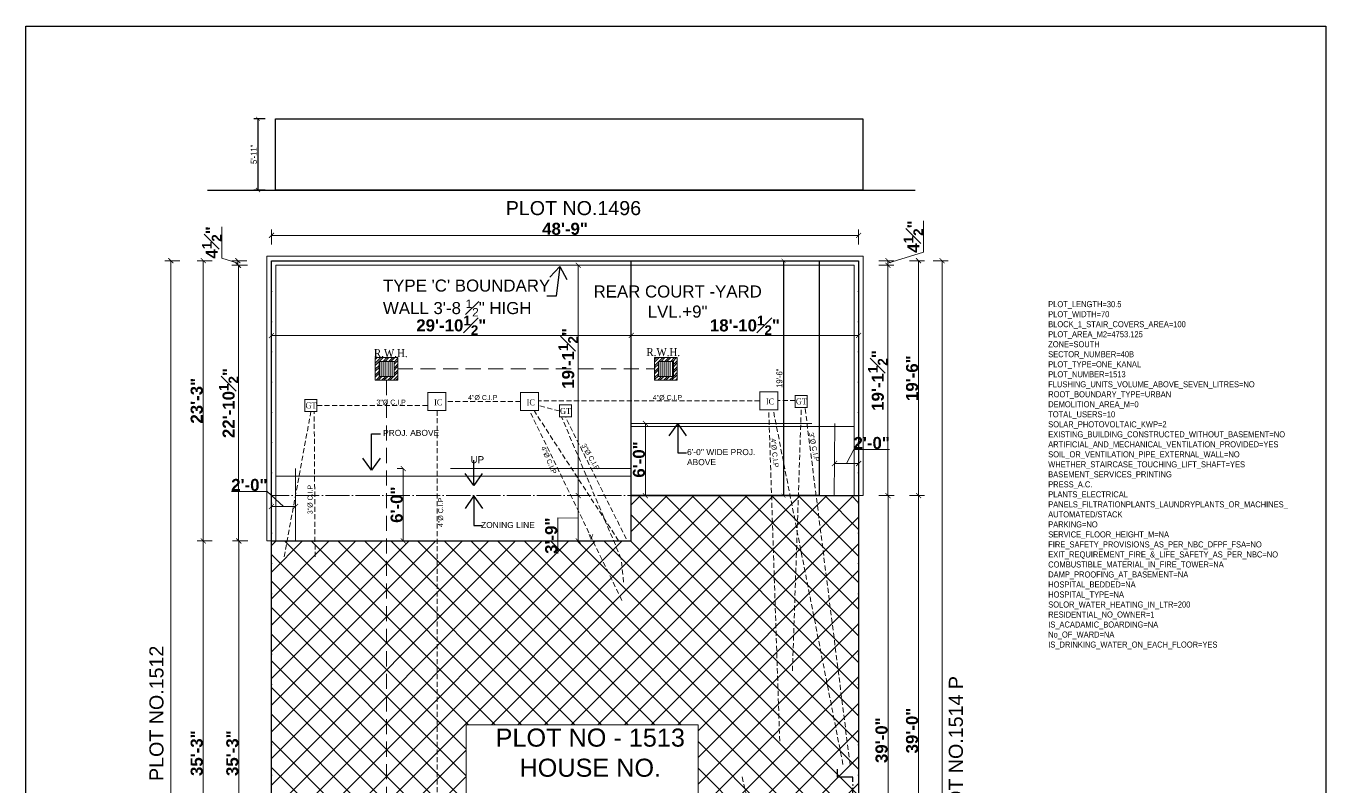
# Model space of a CAD drawing. Header units: feet. Extents: x 18471 to 30550, y -13540 to -11719.
# Drawn here: x 22533 to 23828, y -12476 to -11719 of the extents above; entities that cross this region are included whole.
import ezdxf

# ---------------------------------------------------------------- set-up
doc = ezdxf.new("R2010")
doc.units = ezdxf.units.FT
doc.header["$MEASUREMENT"] = 0
doc.header["$PDMODE"] = 2
for name, pattern in [('ACAD_ISO03W100', [30, 12, -18]), ('ACAD_ISO04W100', [30, 24, -3, 0, -3]), ('DASHED', [0.75, 0.5, -0.25]), ('HIDDEN', [0.375, 0.25, -0.125])]:
    doc.linetypes.add(name, pattern=pattern)
doc.layers.get('0').update_dxf_attribs({"lineweight": 30})
for name, color, linetype, plot in [('BLK_1_COVERED_AREA', 140, 'Continuous', False), ('BLK_1_LVL_0_BLDG_FOOT_PRINT', 1, 'Continuous', False), ('BLK_1_LVL_0_REAR_SETBACK', 11, 'Continuous', False), ('COMPOUNDWALL', 4, 'Continuous', False), ('PLAN_INFO', 1, 'Continuous', False), ('PLOT_BOUNDARY', 70, 'Continuous', False)]:
    doc.layers.add(name, color=color, linetype=linetype, plot=plot)
for name, color, linetype, lineweight in [('center line', 253, 'ACAD_ISO04W100', 5), ('DIM', 7, 'Continuous', 18), ('HATCH', 9, 'Continuous', 20), ('JOINERY TEXT', 193, 'Continuous', 0), ('P & B WALL', 7, 'Continuous', 30), ('P-SOIL', 6, 'Continuous', 18), ('P-STORM', 60, 'Continuous', 13), ('P-TEXT', 7, 'Continuous', 13), ('P-WASTE', 130, 'Continuous', 18), ('PL-C.W.S', 90, 'ACAD_ISO04W100', 25), ('PROJ', 30, 'ACAD_ISO03W100', 13), ('pub health ser', 22, 'Continuous', 30), ('SANTRY TEXT', 174, 'Continuous', 9), ('TEXT', 7, 'Continuous', 30), ('WALL', 10, 'Continuous', 30)]:
    doc.layers.add(name, color=color, linetype=linetype, lineweight=lineweight)
doc.styles.add('AR. TEXT 01', font='arialbd.ttf')
doc.styles.add('DIM TEXT', font='GOTHIC.TTF', dxfattribs={"height": 5})
doc.styles.add('PLU', font='times.ttf', dxfattribs={"width": 0.9})
doc.styles.get("Standard").update_dxf_attribs({"font": 'ARIALN.TTF'})
doc.styles.add('TEX02', font='GARA.TTF')
doc.dimstyles.new('DIM 50', dxfattribs={"dimtxt": 6, "dimasz": 3, "dimexe": 6, "dimexo": 4, "dimgap": 0.3125, "dimtad": 1, "dimzin": 3, "dimdsep": 46, "dimlunit": 4, "dimtxsty": 'AR. TEXT 01', "dimblk": 'DOT', "dimcen": 0.09, "dimclrd": 5, "dimclre": 5, "dimclrt": 5, "dimazin": 0, "dimtfac": 0.8, "dimtofl": 0, "dimtmove": 1, "dimatfit": 3, "dimfxl": 6, "dimfxlon": 1, "dimfrac": 1, "dimtolj": 1, "dimtzin": 0, "dimlwd": -1, "dimlwe": -1, "dimarcsym": 1})
doc.dimstyles.get("Standard").update_dxf_attribs({"dimtxt": 6, "dimasz": 4, "dimexe": 4, "dimexo": 4, "dimgap": 1, "dimtad": 1, "dimdec": 1, "dimzin": 3, "dimdsep": 46, "dimlunit": 4, "dimtxsty": 'Standard', "dimblk": 'ARCHTICK', "dimcen": 0.09, "dimadec": 0, "dimazin": 0, "dimtfac": 1.005, "dimtdec": 1, "dimtofl": 0, "dimtmove": 2, "dimatfit": 3, "dimfxl": 4, "dimfxlon": 1, "dimtolj": 1, "dimtzin": 0, "dimarcsym": 0})

# ---------------------------------------------------------------- blocks, each defined once
blk = doc.blocks.new('_Dot')
at = {"color": 0, "linetype": 'ByBlock', "lineweight": -2}
blk.add_line((-0.5, 0), (-1, 0), dxfattribs=at)
at = {"color": 0, "linetype": 'ByBlock', "const_width": 0.5}
blk.add_lwpolyline([(-0.25, 0, 1), (0.25, 0, 1)], format="xyb", close=True, dxfattribs=at)
blk = doc.blocks.new('_ArchTick')
at = {"color": 0, "linetype": 'ByBlock', "const_width": 0.15}
blk.add_lwpolyline([(-0.5, -0.5), (0.5, 0.5)], dxfattribs=at)
blk = doc.blocks.new('*D4')
at = {"layer": 'Defpoints', "color": 0, "ltscale": 5, "transparency": 16777216}
for p in [(22677, -11952.5), (22706.1, -11952.5), (22706.1, -13122.5)]:
    blk.add_point(p, dxfattribs=at)
at = {"layer": 'DIM', "ltscale": 5, "transparency": 16777216}
for p, q in [((22686, -11952.5), (22671, -11952.5)), ((22677, -13122.5), (22677, -11952.5)), ((22686, -13122.5), (22671, -13122.5))]:
    blk.add_line(p, q, dxfattribs=at)
at = {"layer": 'DIM', "ltscale": 5, "transparency": 16777216, "xscale": 5, "yscale": 5, "zscale": 5}
for p, rotation in [((22677, -11952.5), 90), ((22677, -13122.5), 270)]:
    blk.add_blockref('_ArchTick', p, dxfattribs=dict(at, rotation=rotation))
at = {"layer": 'DIM', "ltscale": 5, "transparency": 16777216, "insert": (22667.7, -12513.5), "char_height": 12, "attachment_point": 5, "rotation": 90, "style": 'AR. TEXT 01'}
blk.add_mtext('\\A1;97\'-6"', dxfattribs=at)
blk = doc.blocks.new('*D5')
at = {"layer": 'Defpoints', "color": 0, "ltscale": 5, "transparency": 16777216}
for p in [(23357.7, -11957), (23391.4, -11957), (23383.8, -12186.5)]:
    blk.add_point(p, dxfattribs=at)
at = {"layer": 'DIM', "ltscale": 5, "transparency": 16777216}
for p, q in [((23382.4, -11957), (23397.4, -11957)), ((23391.4, -12186.5), (23391.4, -11957)), ((23387.8, -12186.5), (23397.4, -12186.5))]:
    blk.add_line(p, q, dxfattribs=at)
at = {"layer": 'DIM', "ltscale": 5, "transparency": 16777216, "xscale": 5, "yscale": 5, "zscale": 5}
for p, rotation in [((23391.4, -11957), 90), ((23391.4, -12186.5), 270)]:
    blk.add_blockref('_ArchTick', p, dxfattribs=dict(at, rotation=rotation))
at = {"layer": 'DIM', "ltscale": 5, "transparency": 16777216, "insert": (23381.3, -12071.8), "char_height": 12, "attachment_point": 5, "rotation": 90, "style": 'AR. TEXT 01'}
blk.add_mtext('\\A1;19\'-1{\\H0.8x;\\S1#2;}"', dxfattribs=at)
blk = doc.blocks.new('*D10')
at = {"layer": 'Defpoints', "color": 0, "ltscale": 5, "transparency": 16777216}
for p in [(22744.5, -11957), (22787.2, -11957), (22781.7, -12231.5)]:
    blk.add_point(p, dxfattribs=at)
at = {"layer": 'DIM', "ltscale": 5, "transparency": 16777216}
for p, q in [((22753.5, -11957), (22738.5, -11957)), ((22744.5, -12231.5), (22744.5, -11957)), ((22753.5, -12231.5), (22738.5, -12231.5))]:
    blk.add_line(p, q, dxfattribs=at)
at = {"layer": 'DIM', "ltscale": 5, "transparency": 16777216, "xscale": 5, "yscale": 5, "zscale": 5}
for p, rotation in [((22744.5, -11957), 90), ((22744.5, -12231.5), 270)]:
    blk.add_blockref('_ArchTick', p, dxfattribs=dict(at, rotation=rotation))
at = {"layer": 'DIM', "ltscale": 5, "transparency": 16777216, "insert": (22734.5, -12094.3), "char_height": 12, "attachment_point": 5, "rotation": 90, "style": 'AR. TEXT 01'}
blk.add_mtext('\\A1;22\'-10{\\H0.8x;\\S1#2;}"', dxfattribs=at)
blk = doc.blocks.new('*D11')
at = {"layer": 'Defpoints', "color": 0, "ltscale": 5, "transparency": 16777216}
for p in [(22789.2, -12231.5), (22744.8, -12654.5), (22777.2, -12654.5)]:
    blk.add_point(p, dxfattribs=at)
at = {"layer": 'DIM', "ltscale": 5, "transparency": 16777216}
for p, q in [((22753.8, -12231.5), (22738.8, -12231.5)), ((22744.8, -12231.5), (22744.8, -12654.5)), ((22753.8, -12654.5), (22738.8, -12654.5))]:
    blk.add_line(p, q, dxfattribs=at)
at = {"layer": 'DIM', "ltscale": 5, "transparency": 16777216, "xscale": 5, "yscale": 5, "zscale": 5}
for p, rotation in [((22744.8, -12231.5), 90), ((22744.8, -12654.5), 270)]:
    blk.add_blockref('_ArchTick', p, dxfattribs=dict(at, rotation=rotation))
at = {"layer": 'DIM', "ltscale": 5, "transparency": 16777216, "insert": (22738.3, -12443), "char_height": 12, "attachment_point": 5, "rotation": 90, "style": 'AR. TEXT 01'}
blk.add_mtext('\\A1;35\'-3"', dxfattribs=at)
blk = doc.blocks.new('*D13')
at = {"layer": 'Defpoints', "color": 0, "ltscale": 5, "transparency": 16777216}
for p in [(23357.7, -12186.5), (23362.2, -12654.5), (23391.5, -12654.5)]:
    blk.add_point(p, dxfattribs=at)
at = {"layer": 'DIM', "ltscale": 5, "transparency": 16777216}
for p, q in [((23382.5, -12186.5), (23397.5, -12186.5)), ((23391.5, -12186.5), (23391.5, -12654.5)), ((23382.5, -12654.5), (23397.5, -12654.5))]:
    blk.add_line(p, q, dxfattribs=at)
at = {"layer": 'DIM', "ltscale": 5, "transparency": 16777216, "xscale": 5, "yscale": 5, "zscale": 5}
for p, rotation in [((23391.5, -12186.5), 90), ((23391.5, -12654.5), 270)]:
    blk.add_blockref('_ArchTick', p, dxfattribs=dict(at, rotation=rotation))
at = {"layer": 'DIM', "ltscale": 5, "transparency": 16777216, "insert": (23385.1, -12430.1), "char_height": 12, "attachment_point": 5, "rotation": 90, "style": 'AR. TEXT 01'}
blk.add_mtext('\\A1;39\'-0"', dxfattribs=at)
blk = doc.blocks.new('*D14')
at = {"layer": 'Defpoints', "color": 0, "ltscale": 5, "transparency": 16777216}
for p in [(22743.8, -11952.5), (22790.3, -11952.5), (22790.3, -11957)]:
    blk.add_point(p, dxfattribs=at)
at = {"layer": 'DIM', "ltscale": 5, "transparency": 16777216}
for p, q in [((22727.7, -11949.9), (22727.7, -11918.7)), ((22743.8, -11954.8), (22727.7, -11949.9)), ((22752.8, -11952.5), (22737.8, -11952.5)), ((22743.8, -11957), (22743.8, -11952.5)), ((22752.8, -11957), (22737.8, -11957))]:
    blk.add_line(p, q, dxfattribs=at)
at = {"layer": 'DIM', "ltscale": 5, "transparency": 16777216, "xscale": 5, "yscale": 5, "zscale": 5}
for p, rotation in [((22743.8, -11952.5), 90), ((22743.8, -11957), 270)]:
    blk.add_blockref('_ArchTick', p, dxfattribs=dict(at, rotation=rotation))
at = {"layer": 'DIM', "ltscale": 5, "transparency": 16777216, "insert": (22717.8, -11934.3), "char_height": 12, "attachment_point": 5, "rotation": 90, "style": 'AR. TEXT 01'}
blk.add_mtext('\\A1;4{\\H0.8x;\\S1#2;}"', dxfattribs=at)
blk = doc.blocks.new('*D15')
at = {"layer": 'Defpoints', "color": 0, "ltscale": 5, "transparency": 16777216}
for p in [(22790.3, -11952.5), (22709.3, -12231.5), (22790.3, -12231.5)]:
    blk.add_point(p, dxfattribs=at)
at = {"layer": 'DIM', "ltscale": 5, "transparency": 16777216}
for p, q in [((22718.3, -11952.5), (22703.3, -11952.5)), ((22709.3, -11952.5), (22709.3, -12231.5)), ((22718.3, -12231.5), (22703.3, -12231.5))]:
    blk.add_line(p, q, dxfattribs=at)
at = {"layer": 'DIM', "ltscale": 5, "transparency": 16777216, "xscale": 5, "yscale": 5, "zscale": 5}
for p, rotation in [((22709.3, -11952.5), 90), ((22709.3, -12231.5), 270)]:
    blk.add_blockref('_ArchTick', p, dxfattribs=dict(at, rotation=rotation))
at = {"layer": 'DIM', "ltscale": 5, "transparency": 16777216, "insert": (22702.8, -12092), "char_height": 12, "attachment_point": 5, "rotation": 90, "style": 'AR. TEXT 01'}
blk.add_mtext('\\A1;23\'-3"', dxfattribs=at)
blk = doc.blocks.new('*D16')
at = {"layer": 'Defpoints', "color": 0, "ltscale": 5, "transparency": 16777216}
for p in [(22790.3, -12231.5), (22709.3, -12654.5), (22788.4, -12654.5)]:
    blk.add_point(p, dxfattribs=at)
at = {"layer": 'DIM', "ltscale": 5, "transparency": 16777216}
for p, q in [((22718.3, -12231.5), (22703.3, -12231.5)), ((22709.3, -12231.5), (22709.3, -12654.5)), ((22718.3, -12654.5), (22703.3, -12654.5))]:
    blk.add_line(p, q, dxfattribs=at)
at = {"layer": 'DIM', "ltscale": 5, "transparency": 16777216, "xscale": 5, "yscale": 5, "zscale": 5}
for p, rotation in [((22709.3, -12231.5), 90), ((22709.3, -12654.5), 270)]:
    blk.add_blockref('_ArchTick', p, dxfattribs=dict(at, rotation=rotation))
at = {"layer": 'DIM', "ltscale": 5, "transparency": 16777216, "insert": (22702.8, -12443), "char_height": 12, "attachment_point": 5, "rotation": 90, "style": 'AR. TEXT 01'}
blk.add_mtext('\\A1;35\'-3"', dxfattribs=at)
blk = doc.blocks.new('*D19')
at = {"layer": 'Defpoints', "color": 0, "ltscale": 5, "transparency": 16777216}
for p in [(23357.7, -11952.5), (23391.4, -11952.5), (23357.7, -11957)]:
    blk.add_point(p, dxfattribs=at)
at = {"layer": 'DIM', "ltscale": 5, "transparency": 16777216}
for p, q in [((23426.8, -11944.1), (23426.8, -11912.9)), ((23382.4, -11952.5), (23397.4, -11952.5)), ((23391.4, -11954.8), (23426.8, -11944.1)), ((23391.4, -11957), (23391.4, -11952.5)), ((23382.4, -11957), (23397.4, -11957))]:
    blk.add_line(p, q, dxfattribs=at)
at = {"layer": 'DIM', "ltscale": 5, "transparency": 16777216, "xscale": 5, "yscale": 5, "zscale": 5}
for p, rotation in [((23391.4, -11952.5), 90), ((23391.4, -11957), 270)]:
    blk.add_blockref('_ArchTick', p, dxfattribs=dict(at, rotation=rotation))
at = {"layer": 'DIM', "ltscale": 5, "transparency": 16777216, "insert": (23416.8, -11928.5), "char_height": 12, "attachment_point": 5, "rotation": 90, "style": 'AR. TEXT 01'}
blk.add_mtext('\\A1;4{\\H0.8x;\\S1#2;}"', dxfattribs=at)
blk = doc.blocks.new('*D20')
at = {"layer": 'Defpoints', "color": 0, "ltscale": 5, "transparency": 16777216}
for p in [(23360.1, -11952.5), (23360.1, -12186.5), (23421.9, -12186.5)]:
    blk.add_point(p, dxfattribs=at)
at = {"layer": 'DIM', "ltscale": 5, "transparency": 16777216}
for p, q in [((23412.9, -11952.5), (23427.9, -11952.5)), ((23421.9, -11952.5), (23421.9, -12186.5)), ((23412.9, -12186.5), (23427.9, -12186.5))]:
    blk.add_line(p, q, dxfattribs=at)
at = {"layer": 'DIM', "ltscale": 5, "transparency": 16777216, "xscale": 5, "yscale": 5, "zscale": 5}
for p, rotation in [((23421.9, -11952.5), 90), ((23421.9, -12186.5), 270)]:
    blk.add_blockref('_ArchTick', p, dxfattribs=dict(at, rotation=rotation))
at = {"layer": 'DIM', "ltscale": 5, "transparency": 16777216, "insert": (23415.5, -12069.5), "char_height": 12, "attachment_point": 5, "rotation": 90, "style": 'AR. TEXT 01'}
blk.add_mtext('\\A1;19\'-6"', dxfattribs=at)
blk = doc.blocks.new('*D21')
at = {"layer": 'Defpoints', "color": 0, "ltscale": 5, "transparency": 16777216}
for p in [(23360.1, -12186.5), (23362.2, -12654.5), (23421.9, -12654.5)]:
    blk.add_point(p, dxfattribs=at)
at = {"layer": 'DIM', "ltscale": 5, "transparency": 16777216}
for p, q in [((23412.9, -12186.5), (23427.9, -12186.5)), ((23421.9, -12186.5), (23421.9, -12654.5)), ((23412.9, -12654.5), (23427.9, -12654.5))]:
    blk.add_line(p, q, dxfattribs=at)
at = {"layer": 'DIM', "ltscale": 5, "transparency": 16777216, "xscale": 5, "yscale": 5, "zscale": 5}
for p, rotation in [((23421.9, -12186.5), 90), ((23421.9, -12654.5), 270)]:
    blk.add_blockref('_ArchTick', p, dxfattribs=dict(at, rotation=rotation))
at = {"layer": 'DIM', "ltscale": 5, "transparency": 16777216, "insert": (23415.5, -12420.5), "char_height": 12, "attachment_point": 5, "rotation": 90, "style": 'AR. TEXT 01'}
blk.add_mtext('\\A1;39\'-0"', dxfattribs=at)
blk = doc.blocks.new('*D24')
at = {"layer": 'Defpoints', "color": 0, "ltscale": 5, "transparency": 16777216}
for p in [(23135.7, -12027), (23135.7, -12134.5), (23362.2, -12134.5)]:
    blk.add_point(p, dxfattribs=at)
at = {"layer": 'DIM', "ltscale": 5, "transparency": 16777216}
for p, q in [((23135.7, -12036), (23135.7, -12021)), ((23362.2, -12027), (23135.7, -12027)), ((23362.2, -12036), (23362.2, -12021))]:
    blk.add_line(p, q, dxfattribs=at)
at = {"layer": 'DIM', "ltscale": 5, "transparency": 16777216, "xscale": 5, "yscale": 5, "zscale": 5, "rotation": 180}
blk.add_blockref('_ArchTick', (23135.7, -12027), dxfattribs=at)
at = {"layer": 'DIM', "ltscale": 5, "transparency": 16777216, "xscale": 5, "yscale": 5, "zscale": 5}
blk.add_blockref('_ArchTick', (23362.2, -12027), dxfattribs=at)
at = {"layer": 'DIM', "ltscale": 5, "transparency": 16777216, "insert": (23248.9, -12016.9), "char_height": 12, "attachment_point": 5, "style": 'AR. TEXT 01'}
blk.add_mtext('\\A1;18\'-10{\\H0.8x;\\S1#2;}"', dxfattribs=at)
blk = doc.blocks.new('*D25')
at = {"layer": 'Defpoints', "color": 0, "ltscale": 5, "transparency": 16777216}
for p in [(22777.2, -12027), (23135.7, -12134.5), (22777.2, -12179.5)]:
    blk.add_point(p, dxfattribs=at)
at = {"layer": 'DIM', "ltscale": 5, "transparency": 16777216}
for p, q in [((22777.2, -12036), (22777.2, -12021)), ((23135.7, -12027), (22777.2, -12027)), ((23135.7, -12036), (23135.7, -12021))]:
    blk.add_line(p, q, dxfattribs=at)
at = {"layer": 'DIM', "ltscale": 5, "transparency": 16777216, "xscale": 5, "yscale": 5, "zscale": 5, "rotation": 180}
blk.add_blockref('_ArchTick', (22777.2, -12027), dxfattribs=at)
at = {"layer": 'DIM', "ltscale": 5, "transparency": 16777216, "xscale": 5, "yscale": 5, "zscale": 5}
blk.add_blockref('_ArchTick', (23135.7, -12027), dxfattribs=at)
at = {"layer": 'DIM', "ltscale": 5, "transparency": 16777216, "insert": (22956.4, -12016.9), "char_height": 12, "attachment_point": 5, "style": 'AR. TEXT 01'}
blk.add_mtext('\\A1;29\'-10{\\H0.8x;\\S1#2;}"', dxfattribs=at)
blk = doc.blocks.new('*D26')
at = {"layer": 'Defpoints', "color": 0, "ltscale": 5, "transparency": 16777216}
for p in [(22908.5, -12159.5), (22909.8, -12159.5), (22909.8, -12231.5)]:
    blk.add_point(p, dxfattribs=at)
at = {"layer": 'DIM', "ltscale": 5, "transparency": 16777216}
for p, q in [((22908.5, -12159.5), (22902.5, -12159.5)), ((22908.5, -12231.5), (22908.5, -12159.5)), ((22908.5, -12231.5), (22902.5, -12231.5))]:
    blk.add_line(p, q, dxfattribs=at)
at = {"layer": 'DIM', "ltscale": 5, "transparency": 16777216, "xscale": 5, "yscale": 5, "zscale": 5}
for p, rotation in [((22908.5, -12159.5), 90), ((22908.5, -12231.5), 270)]:
    blk.add_blockref('_ArchTick', p, dxfattribs=dict(at, rotation=rotation))
at = {"layer": 'DIM', "ltscale": 5, "transparency": 16777216, "insert": (22902, -12195.5), "char_height": 12, "attachment_point": 5, "rotation": 90, "style": 'AR. TEXT 01'}
blk.add_mtext('\\A1;6\'-0"', dxfattribs=at)
blk = doc.blocks.new('*D27')
at = {"layer": 'Defpoints', "color": 0, "ltscale": 5, "transparency": 16777216}
for p in [(23148.3, -12114.5), (23149.8, -12114.5), (23148.3, -12186.5)]:
    blk.add_point(p, dxfattribs=at)
at = {"layer": 'DIM', "ltscale": 5, "transparency": 16777216}
for p, q in [((23149.8, -12114.5), (23155.8, -12114.5)), ((23149.8, -12186.5), (23149.8, -12114.5)), ((23149.8, -12186.5), (23155.8, -12186.5))]:
    blk.add_line(p, q, dxfattribs=at)
at = {"layer": 'DIM', "ltscale": 5, "transparency": 16777216, "xscale": 5, "yscale": 5, "zscale": 5}
for p, rotation in [((23149.8, -12114.5), 90), ((23149.8, -12186.5), 270)]:
    blk.add_blockref('_ArchTick', p, dxfattribs=dict(at, rotation=rotation))
at = {"layer": 'DIM', "ltscale": 5, "transparency": 16777216, "insert": (23143.4, -12150.5), "char_height": 12, "attachment_point": 5, "rotation": 90, "style": 'AR. TEXT 01'}
blk.add_mtext('\\A1;6\'-0"', dxfattribs=at)
blk = doc.blocks.new('*D28')
at = {"layer": 'Defpoints', "color": 0, "ltscale": 5, "transparency": 16777216}
for p in [(23338.2, -12150.5), (23362.2, -12150.5), (23362.2, -12154.5)]:
    blk.add_point(p, dxfattribs=at)
at = {"layer": 'DIM', "ltscale": 5, "transparency": 16777216}
for p, q in [((23350.2, -12154.5), (23357.4, -12140.5)), ((23357.4, -12140.5), (23392.9, -12140.5)), ((23338.2, -12154.5), (23338.2, -12160.5)), ((23338.2, -12154.5), (23362.2, -12154.5)), ((23362.2, -12154.5), (23362.2, -12160.5))]:
    blk.add_line(p, q, dxfattribs=at)
at = {"layer": 'DIM', "ltscale": 5, "transparency": 16777216, "xscale": 5, "yscale": 5, "zscale": 5, "rotation": 180}
blk.add_blockref('_ArchTick', (23338.2, -12154.5), dxfattribs=at)
at = {"layer": 'DIM', "ltscale": 5, "transparency": 16777216, "xscale": 5, "yscale": 5, "zscale": 5}
blk.add_blockref('_ArchTick', (23362.2, -12154.5), dxfattribs=at)
at = {"layer": 'DIM', "ltscale": 5, "transparency": 16777216, "insert": (23375.2, -12134.1), "char_height": 12, "attachment_point": 5, "style": 'AR. TEXT 01'}
blk.add_mtext('\\A1;2\'-0"', dxfattribs=at)
blk = doc.blocks.new('*D29')
at = {"layer": 'Defpoints', "color": 0, "ltscale": 5, "transparency": 16777216}
for p in [(23362.2, -11927.3), (22777.2, -11952.5), (23362.2, -11952.5)]:
    blk.add_point(p, dxfattribs=at)
at = {"layer": 'DIM', "ltscale": 5, "transparency": 16777216}
for p, q in [((22777.2, -11936.3), (22777.2, -11921.3)), ((22777.2, -11927.3), (23362.2, -11927.3)), ((23362.2, -11936.3), (23362.2, -11921.3))]:
    blk.add_line(p, q, dxfattribs=at)
at = {"layer": 'DIM', "ltscale": 5, "transparency": 16777216, "xscale": 5, "yscale": 5, "zscale": 5, "rotation": 180}
blk.add_blockref('_ArchTick', (22777.2, -11927.3), dxfattribs=at)
at = {"layer": 'DIM', "ltscale": 5, "transparency": 16777216, "xscale": 5, "yscale": 5, "zscale": 5}
blk.add_blockref('_ArchTick', (23362.2, -11927.3), dxfattribs=at)
at = {"layer": 'DIM', "ltscale": 5, "transparency": 16777216, "insert": (23069.7, -11920.8), "char_height": 12, "attachment_point": 5, "style": 'AR. TEXT 01'}
blk.add_mtext('\\A1;48\'-9"', dxfattribs=at)
blk = doc.blocks.new('*D30')
at = {"layer": 'Defpoints', "color": 0, "ltscale": 5, "transparency": 16777216}
for p in [(22801.2, -12197.3), (22777.2, -12202.5), (22801.2, -12202.5)]:
    blk.add_point(p, dxfattribs=at)
at = {"layer": 'DIM', "ltscale": 5, "transparency": 16777216}
for p, q in [((22773, -12182.3), (22737.5, -12182.3)), ((22789.2, -12197.3), (22773, -12182.3)), ((22777.2, -12198.5), (22777.2, -12191.3)), ((22777.2, -12197.3), (22801.2, -12197.3)), ((22801.2, -12198.5), (22801.2, -12191.3))]:
    blk.add_line(p, q, dxfattribs=at)
at = {"layer": 'DIM', "ltscale": 5, "transparency": 16777216, "xscale": 5, "yscale": 5, "zscale": 5, "rotation": 180}
blk.add_blockref('_ArchTick', (22777.2, -12197.3), dxfattribs=at)
at = {"layer": 'DIM', "ltscale": 5, "transparency": 16777216, "xscale": 5, "yscale": 5, "zscale": 5}
blk.add_blockref('_ArchTick', (22801.2, -12197.3), dxfattribs=at)
at = {"layer": 'DIM', "ltscale": 5, "transparency": 16777216, "insert": (22755.2, -12175.9), "char_height": 12, "attachment_point": 5, "style": 'AR. TEXT 01'}
blk.add_mtext('\\A1;2\'-0"', dxfattribs=at)
blk = doc.blocks.new('*D37')
at = {"layer": 'Defpoints', "color": 0, "ltscale": 5, "transparency": 16777216}
for p in [(23082.9, -12186.5), (23135.7, -12186.5), (23135.7, -12231.5)]:
    blk.add_point(p, dxfattribs=at)
at = {"layer": 'DIM', "ltscale": 5, "transparency": 16777216}
for p, q in [((23091.9, -12186.5), (23076.9, -12186.5)), ((23082.9, -12231.5), (23082.9, -12186.5)), ((23082.9, -12209), (23062.5, -12208.7)), ((23062.5, -12208.7), (23062.5, -12244)), ((23091.9, -12231.5), (23076.9, -12231.5))]:
    blk.add_line(p, q, dxfattribs=at)
at = {"layer": 'DIM', "ltscale": 5, "transparency": 16777216, "xscale": 5, "yscale": 5, "zscale": 5}
for p, rotation in [((23082.9, -12186.5), 90), ((23082.9, -12231.5), 270)]:
    blk.add_blockref('_ArchTick', p, dxfattribs=dict(at, rotation=rotation))
at = {"layer": 'DIM', "ltscale": 5, "transparency": 16777216, "insert": (23056, -12226.4), "char_height": 12, "attachment_point": 5, "rotation": 90, "style": 'AR. TEXT 01'}
blk.add_mtext('\\A1;3\'-9"', dxfattribs=at)
blk = doc.blocks.new('*D38')
at = {"layer": 'Defpoints', "color": 0, "ltscale": 5, "transparency": 16777216}
for p in [(23082.9, -11957), (23103.6, -11957), (23135.7, -12186.5)]:
    blk.add_point(p, dxfattribs=at)
at = {"layer": 'DIM', "ltscale": 5, "transparency": 16777216}
for p, q in [((23091.9, -11957), (23076.9, -11957)), ((23082.9, -12186.5), (23082.9, -11957)), ((23091.9, -12186.5), (23076.9, -12186.5))]:
    blk.add_line(p, q, dxfattribs=at)
at = {"layer": 'DIM', "ltscale": 5, "transparency": 16777216, "xscale": 5, "yscale": 5, "zscale": 5}
for p, rotation in [((23082.9, -11957), 90), ((23082.9, -12186.5), 270)]:
    blk.add_blockref('_ArchTick', p, dxfattribs=dict(at, rotation=rotation))
at = {"layer": 'DIM', "ltscale": 5, "transparency": 16777216, "insert": (23072.8, -12049.8), "char_height": 12, "attachment_point": 5, "rotation": 90, "style": 'AR. TEXT 01'}
blk.add_mtext('\\A1;19\'-1{\\H0.8x;\\S1#2;}"', dxfattribs=at)
blk = doc.blocks.new('fr df')
at = {"layer": 'P-STORM'}
h = blk.add_hatch(dxfattribs=at)
h.set_pattern_fill('STEEL', color=8, scale=1.014706, angle=-90, style=0)
h.set_pattern_definition([(315, (0, 0), (0.089688176, 0.089688176), []), (315, (0.06342, 0), (0.089688176, 0.089688176), [])])
h.paths.add_polyline_path([(552.252, -1363.059), (552.252, -1363.749), (552.942, -1363.749), (552.942, -1363.059)])
h.paths.add_polyline_path([(552.825, -1363.176), (552.825, -1363.633), (552.368, -1363.633), (552.368, -1363.176)], flags=16)
h = blk.add_hatch(dxfattribs=at)
h.set_pattern_fill('LINE', color=8, scale=0.5, angle=270, style=0)
h.paths.add_polyline_path([(552.368, -1363.633), (552.825, -1363.633), (552.825, -1363.176), (552.368, -1363.176)])
at = {"layer": 'P-STORM', "lineweight": 15}
for points in [[(552.252, -1363.059), (552.252, -1363.749), (552.942, -1363.749), (552.942, -1363.059)], [(552.368, -1363.176), (552.368, -1363.633), (552.825, -1363.633), (552.825, -1363.176)]]:
    blk.add_lwpolyline(points, close=True, dxfattribs=at)
blk = doc.blocks.new('*D47')
at = {"layer": 'Defpoints', "color": 0, "ltscale": 5, "transparency": 16777216}
for p in [(23362.2, -11952.5), (23366.7, -13122.5), (23445.4, -13122.5)]:
    blk.add_point(p, dxfattribs=at)
at = {"layer": 'DIM', "ltscale": 5, "transparency": 16777216}
for p, q in [((23436.4, -11952.5), (23451.4, -11952.5)), ((23445.4, -11952.5), (23445.4, -13122.5)), ((23436.4, -13122.5), (23451.4, -13122.5))]:
    blk.add_line(p, q, dxfattribs=at)
at = {"layer": 'DIM', "ltscale": 5, "transparency": 16777216, "xscale": 5, "yscale": 5, "zscale": 5}
for p, rotation in [((23445.4, -11952.5), 90), ((23445.4, -13122.5), 270)]:
    blk.add_blockref('_ArchTick', p, dxfattribs=dict(at, rotation=rotation))
at = {"layer": 'DIM', "ltscale": 5, "transparency": 16777216, "insert": (23438.9, -12537.5), "char_height": 12, "attachment_point": 5, "rotation": 90, "style": 'AR. TEXT 01'}
blk.add_mtext('\\A1;97\'-6"', dxfattribs=at)
blk = doc.blocks.new('*D55')
at = {"layer": 'BLK_1_LVL_0_REAR_SETBACK', "color": 0, "lineweight": -2, "transparency": 16777216}
for p, q in [((23280.4, -11952.5), (23291.4, -11952.5)), ((23287.4, -11952.5), (23287.4, -12186.5)), ((23280.4, -12186.5), (23291.4, -12186.5))]:
    blk.add_line(p, q, dxfattribs=at)
at = {"layer": 'Defpoints', "color": 0, "transparency": 16777216}
for p in [(23226.1, -11952.5), (23226.1, -12186.5), (23287.4, -12186.5)]:
    blk.add_point(p, dxfattribs=at)
at = {"layer": 'BLK_1_LVL_0_REAR_SETBACK', "color": 0, "lineweight": -2, "transparency": 16777216, "xscale": 4, "yscale": 4, "zscale": 4}
for p, rotation in [((23287.4, -11952.5), 90), ((23287.4, -12186.5), 270)]:
    blk.add_blockref('_ArchTick', p, dxfattribs=dict(at, rotation=rotation))
at = {"layer": 'BLK_1_LVL_0_REAR_SETBACK', "color": 0, "transparency": 16777216, "insert": (23283.3, -12069.5), "char_height": 6, "attachment_point": 5, "rotation": 90}
blk.add_mtext('\\A1;19\'-6"', dxfattribs=at)
blk = doc.blocks.new('*D388')
at = {"layer": 'COMPOUNDWALL', "color": 0, "lineweight": -2, "transparency": 16777216}
for p, q in [((22770.8, -11811.1), (22759.8, -11811.1)), ((22763.8, -11811.1), (22763.8, -11882.1)), ((22770.8, -11882.1), (22759.8, -11882.1))]:
    blk.add_line(p, q, dxfattribs=at)
at = {"layer": 'Defpoints', "color": 0, "transparency": 16777216}
for p in [(23366.3, -11811.1), (22763.8, -11882.1), (22781.3, -11882.1)]:
    blk.add_point(p, dxfattribs=at)
at = {"layer": 'COMPOUNDWALL', "color": 0, "lineweight": -2, "transparency": 16777216, "xscale": 4, "yscale": 4, "zscale": 4}
for p, rotation in [((22763.8, -11811.1), 90), ((22763.8, -11882.1), 270)]:
    blk.add_blockref('_ArchTick', p, dxfattribs=dict(at, rotation=rotation))
at = {"layer": 'COMPOUNDWALL', "color": 0, "transparency": 16777216, "insert": (22759.7, -11846.6), "char_height": 6, "attachment_point": 5, "rotation": 90}
blk.add_mtext('\\A1;5\'-11"', dxfattribs=at)

msp = doc.modelspace()

# ---------------------------------------------------------------- hatches: boundary and pattern name
at = {"layer": 'HATCH', "ltscale": 10}
h = msp.add_hatch(dxfattribs=at)
h.set_pattern_fill('ANSI31', color=256, scale=150)
h.set_pattern_definition([(45, (-50240.458, 62522.719), (-13.258252, 13.258252), [])])
h.paths.add_polyline_path([(22777.2, -12231.516), (23135.7, -12231.516), (23135.7, -12186.516), (23362.2, -12186.516), (23362.2, -12654.516), (23290.2, -12654.516), (23290.2, -12870.516), (22903.2, -12870.516), (22903.2, -12654.516), (22777.2, -12654.516)])
h.paths.add_polyline_path([(22971.197, -12414.73), (23202.316, -12414.73), (23202.316, -12521.259), (22971.197, -12521.259)], flags=16)
h = msp.add_hatch(dxfattribs=at)
h.set_pattern_fill('ANSI31', color=256, scale=150, angle=90)
h.set_pattern_definition([(135, (-50240.458, 62522.719), (-13.258252, -13.258252), [])])
h.paths.add_polyline_path([(22777.2, -12231.516), (23135.7, -12231.516), (23135.7, -12186.516), (23362.2, -12186.516), (23362.2, -12654.516), (23290.2, -12654.516), (23290.2, -12870.516), (23170.2, -12870.516), (23170.2, -12654.516), (22777.2, -12654.516)])
h.paths.add_polyline_path([(22971.197, -12414.73), (23202.316, -12414.73), (23202.316, -12521.259), (22971.197, -12521.259)], flags=16)

# ---------------------------------------------------------------- linework, layer by layer
msp.add_line((22713.396, -11882.096), (23418.398, -11882.096))
msp.add_lwpolyline([(22781.253, -11811.096), (23366.253, -11811.096), (23366.253, -11882.096), (22781.253, -11882.096)], close=True)
at = {"layer": 'BLK_1_COVERED_AREA'}
msp.add_lwpolyline([(22777.2, -12231.516), (23135.7, -12231.516), (23135.7, -12186.516), (23362.2, -12186.516), (23362.2, -12654.516), (23290.2, -12654.516), (23290.2, -12870.516), (22903.2, -12870.516), (22903.2, -12654.516), (22777.2, -12654.516), (22777.2, -12231.516)], dxfattribs=at)
at = {"layer": 'BLK_1_LVL_0_BLDG_FOOT_PRINT', "color": 25}
msp.add_lwpolyline([(22777.2, -12231.516), (23135.7, -12231.516), (23135.7, -12186.516), (23362.2, -12186.516), (23362.2, -12654.516), (23290.2, -12654.516), (23290.2, -12870.516), (22903.2, -12870.516), (22903.2, -12654.516), (22777.2, -12654.516), (22777.2, -12231.516)], dxfattribs=at)
at = {"layer": 'BLK_1_LVL_0_REAR_SETBACK'}
msp.add_lwpolyline([(23322.974, -12186.516), (23135.7, -12186.516), (23135.7, -11952.516), (23322.974, -11952.516)], close=True, dxfattribs=at)
at = {"layer": 'center line'}
for p, q in [((22777.2, -12702.516), (22777.2, -11952.516)), ((22777.2, -11952.516), (23362.2, -11952.516)), ((23362.2, -12702.516), (23362.2, -11952.516)), ((23366.7, -12186.516), (22777.2, -12186.516))]:
    msp.add_line(p, q, dxfattribs=at)
at = {"layer": 'HATCH', "ltscale": 5}
for p, q in [((23135.7, -12167.016), (23135.7, -12117.516)), ((23135.7, -12117.516), (23357.7, -12117.516)), ((22781.7, -12167.016), (23135.7, -12167.016))]:
    msp.add_line(p, q, dxfattribs=at)
at = {"layer": 'HATCH', "ltscale": 10}
msp.add_lwpolyline([(22971.197, -12414.73), (23202.316, -12414.73), (23202.316, -12521.259), (22971.197, -12521.259)], close=True, dxfattribs=at)
at = {"layer": 'P & B WALL', "color": 183, "lineweight": 20}
for p, q in [((22772.7, -11948.016), (23366.7, -11948.016)), ((22772.7, -12231.516), (22772.7, -11948.016)), ((23366.7, -12186.516), (23366.7, -11948.016)), ((22781.7, -12231.516), (22781.7, -11957.016)), ((22781.7, -11957.016), (23357.7, -11957.016)), ((23357.7, -12186.516), (23357.7, -11957.016)), ((22772.7, -12231.516), (22777.2, -12231.516))]:
    msp.add_line(p, q, dxfattribs=at)
at = {"layer": 'P-SOIL', "linetype": 'DASHED', "ltscale": 10}
msp.add_line((22942.342, -12101.845), (22942.342, -12940.301), dxfattribs=at)
for points in [[(23025.332, -12092.845), (22951.092, -12092.845)], [(23263.629, -12092.017), (23043.332, -12092.017)], [(23126.355, -12290.799), (23034.332, -12101.845)], [(23283.609, -12430.948), (23272.629, -12101.017)], [(23346.62, -12454.106), (23277.129, -12101.017)]]:
    msp.add_lwpolyline(points, dxfattribs=at)
at = {"layer": 'P-SOIL', "linetype": 'DASHED', "ltscale": 10, "elevation": -0.023}
msp.add_lwpolyline([(23123.057, -12231.452), (23038.832, -12101.845)], dxfattribs=at)
at = {"layer": 'P-STORM', "linetype": 'HIDDEN', "ltscale": 60}
for p, q in [((22903.197, -12060.286), (23159.484, -12060.286)), ((22891.947, -12071.522), (22891.947, -12968.027))]:
    msp.add_line(p, q, dxfattribs=at)
at = {"layer": 'P-WASTE', "linetype": 'DASHED', "ltscale": 10}
for points, elevation in [([(23299.092, -12091.652), (23281.629, -12091.652)], 1.807), ([(22789.887, -12247.516), (22816.592, -12102.652)], -0.023), ([(22822.592, -12096.652), (22933.092, -12096.652)], 1.807), ([(23064.092, -12102.152), (23043.332, -12096.652)], 1.807), ([(23130.762, -12229.598), (23070.092, -12108.152)], -0.023)]:
    msp.add_lwpolyline(points, dxfattribs=dict(at, elevation=elevation))
for points in [[(22820.688, -12247.516), (22819.815, -12102.652)], [(23127.996, -12272.536), (23125.655, -12249.388), (23066.298, -12108.152)], [(23296.298, -12360.87), (23305.092, -12098.652)], [(23353.662, -12454.429), (23308.798, -12098.652)], [(23246.177, -12466.589), (23297.914, -12690.805)]]:
    msp.add_lwpolyline(points, dxfattribs=at)
at = {"layer": 'PL-C.W.S'}
msp.add_lwpolyline([(22994.615, -13101.786), (22994.615, -13013.316), (23356.298, -13013.316), (23356.298, -12466.876), (23341.179, -12466.876), (23341.179, -12458.825)], dxfattribs=at)
at = {"layer": 'PLOT_BOUNDARY'}
msp.add_lwpolyline([(22777.2, -11952.516), (23362.2, -11952.516), (23362.2, -13122.516), (22777.2, -13122.516)], close=True, dxfattribs=at)
at = {"layer": 'PROJ', "ltscale": 15}
for p, q in [((23135.7, -12114.516), (23338.492, -12114.516)), ((23135.7, -12114.516), (23135.7, -12159.516)), ((23337.95, -12186.516), (23338.492, -12114.516)), ((22801.2, -12231.516), (22801.2, -12159.516)), ((23135.7, -12159.516), (22801.2, -12159.516))]:
    msp.add_line(p, q, dxfattribs=at)
at = {"layer": 'pub health ser', "const_width": 1}
for points in [[(22951.092, -12101.845), (22946.592, -12101.845), (22942.092, -12101.845), (22933.092, -12101.845), (22933.092, -12083.845), (22951.092, -12083.845), (22951.092, -12101.845)], [(23043.332, -12101.845), (23038.832, -12101.845), (23034.332, -12101.845), (23025.332, -12101.845), (23025.332, -12083.845), (23043.332, -12083.845), (23043.332, -12101.845)], [(23281.629, -12101.017), (23277.129, -12101.017), (23272.629, -12101.017), (23263.629, -12101.017), (23263.629, -12083.017), (23281.629, -12083.017), (23281.629, -12101.017)]]:
    msp.add_lwpolyline(points, dxfattribs=at)
at = {"layer": 'pub health ser', "const_width": 1, "elevation": 1.807}
for points in [[(22810.592, -12090.652), (22810.592, -12102.652), (22822.592, -12102.652), (22822.592, -12090.652), (22810.592, -12090.652)], [(23064.092, -12096.152), (23064.092, -12108.152), (23076.092, -12108.152), (23076.092, -12096.152), (23064.092, -12096.152)], [(23299.092, -12086.652), (23299.092, -12098.652), (23311.092, -12098.652), (23311.092, -12086.652), (23299.092, -12086.652)]]:
    msp.add_lwpolyline(points, dxfattribs=at)
at = {"layer": 'WALL'}
msp.add_lwpolyline([(22532.692, -11718.744), (23827.834, -11718.744), (23827.834, -13449.5), (22532.692, -13449.5)], close=True, dxfattribs=at)
at = {"layer": 'WALL', "color": 7}
for points in [[(22777.2, -12231.516), (23135.7, -12231.516), (23135.7, -12186.516), (23362.2, -12186.516), (23362.2, -12654.516), (23290.2, -12654.516), (23290.2, -12870.516), (22903.2, -12870.516), (22903.2, -12654.516), (22777.2, -12654.516), (22777.2, -12231.516)], [(22777.2, -12231.516), (23135.7, -12231.516), (23135.7, -12186.516), (23362.2, -12186.516), (23362.2, -12654.516), (23290.2, -12654.516), (23290.2, -12870.516), (23170.2, -12870.516), (23170.2, -12654.516), (22777.2, -12654.516), (22777.2, -12231.516)]]:
    msp.add_lwpolyline(points, dxfattribs=at)

# ---------------------------------------------------------------- block references
at = {"layer": 'P-STORM', "extrusion": (0, 0, -1), "xscale": 32.60869565008035, "yscale": 32.60869565008035, "zscale": -32.60869565024234}
for p in [(-40911.405, 32398.553), (-41189.658, 32398.553)]:
    msp.add_blockref('fr df', p, dxfattribs=at)

# ---------------------------------------------------------------- texts
at = {"layer": 'JOINERY TEXT', "insert": (23093.138, -12224.622), "char_height": 5.75, "width": 20.94495, "attachment_point": 1}
msp.add_mtext('\\A1;V', dxfattribs=at)
at = {"layer": 'P-TEXT', "style": 'PLU', "width": 0.9}
for s, p in [('GT', (22811.195, -12099.614, 1.807)), ('IC', (22939.261, -12096.532)), ('IC', (23031.5, -12096.532)), ('IC', (23269.798, -12095.704)), ('GT', (23299.695, -12095.614, 1.807)), ('GT', (23064.695, -12105.114, 1.807))]:
    msp.add_text(s, height=6, dxfattribs=at).set_placement(p)
at = {"layer": 'P-TEXT', "char_height": 8, "width": 7.97347, "attachment_point": 1, "style": 'PLU'}
for insert in [(22879.321, -12040.553), (23150.821, -12039.553)]:
    msp.add_mtext('R.W.H.', dxfattribs=dict(at, insert=insert))
at = {"layer": 'PLAN_INFO', "insert": (23551.062, -11992.791), "char_height": 5.9816, "attachment_point": 1}
msp.add_mtext_dynamic_manual_height_columns('PLOT_LENGTH=30.5\\PPLOT_WIDTH=70\\PBLOCK_1_STAIR_COVERS_AREA=100\\PPLOT_AREA_M2=4753.125\\PZONE=SOUTH\\PSECTOR_NUMBER=40B\\PPLOT_TYPE=ONE_KANAL\\PPLOT_NUMBER=1513\\PFLUSHING_UNITS_VOLUME_ABOVE_SEVEN_LITRES=NO\\PROOT_BOUNDARY_TYPE=URBAN\\PDEMOLITION_AREA_M=0\\PTOTAL_USERS=10\\PSOLAR_PHOTOVOLTAIC_KWP=2\\PEXISTING_BUILDING_CONSTRUCTED_WITHOUT_BASEMENT=NO\\PARTIFICIAL_AND_MECHANICAL_VENTILATION_PROVIDED=YES\\PSOIL_OR_VENTILATION_PIPE_EXTERNAL_WALL=NO\\PWHETHER_STAIRCASE_TOUCHING_LIFT_SHAFT=YES\\PBASEMENT_SERVICES_PRINTING PRESS_A.C. PLANTS_ELECTRICAL PANELS_FILTRATIONPLANTS_LAUNDRYPLANTS_OR_MACHINES_ AUTOMATED/STACK PARKING=NO\\PSERVICE_FLOOR_HEIGHT_M=NA\\PFIRE_SAFETY_PROVISIONS_AS_PER_NBC_DFPF_FSA=NO\\PEXIT_REQUIREMENT_FIRE_&_LIFE_SAFETY_AS_PER_NBC=NO\\PCOMBUSTIBLE_MATERIAL_IN_FIRE_TOWER=NA\\PDAMP_PROOFING_AT_BASEMENT=NA\\PHOSPITAL_BEDDED=NA  \\PHOSPITAL_TYPE=NA\\PSOLOR_WATER_HEATING_IN_LTR=200\\PRESIDENTIAL_NO_OWNER=1\\PIS_ACADAMIC_BOARDING=NA\\PNo_OF_WARD=NA  \\PIS_DRINKING_WATER_ON_EACH_FLOOR=YES', width=89.99066, gutter_width=5, heights=[373.899], dxfattribs=at)
at = {"layer": 'SANTRY TEXT', "color": 5, "ltscale": 25, "char_height": 5, "attachment_point": 3, "style": 'DIM TEXT'}
for s, insert, width in [('\\A1;{\\fArial|b0|i0|c0|p34;3"%%C C.I.P}', (22911.11, -12090.892, -0.023), 68.77203), ('\\A1;{\\fArial|b0|i0|c0|p34;4"%%C C.I.P}', (23002.35, -12086.29, -0.045), 82.87071), ('\\A1;{\\fArial|b0|i0|c0|p34;4"%%C C.I.P}', (23186.35, -12086.29, -0.045), 82.87071)]:
    msp.add_mtext(s, dxfattribs=dict(at, insert=insert, width=width))
for s, insert, width, rotation in [('\\A1;{\\fArial|b0|i0|c0|p34;3"%%C C.I.P}', (23104.49, -12159.495), 68.77203, 299.320674), ('\\A1;{\\fArial|b0|i0|c0|p34;4"%%C C.I.P}', (23282.592, -12158.237), 82.87071, 276.053958), ('\\A1;{\\fArial|b0|i0|c0|p34;3"%%C C.I.P}', (23323.273, -12151.869), 68.77203, 281.67055), ('\\A1;{\\fArial|b0|i0|c0|p34;4"%%C C.I.P}', (23061.549, -12163.655), 82.87071, 292.95478), ('\\A1;{\\fArial|b0|i0|c0|p34;3"%%C C.I.P}', (22813.188, -12175.759), 68.77203, 90), ('\\A1;{\\fArial|b0|i0|c0|p34;4"%%C C.I.P}', (22943.277, -12188.506, -0.045), 82.87071, 90)]:
    msp.add_mtext(s, dxfattribs=dict(at, insert=insert, width=width, rotation=rotation))
at = {"layer": 'TEXT', "style": 'TEX02'}
for s, insert, char_height, width, attachment_point in [('\\A1;{\\fArial|b0|i0|c0|p34;PLOT NO.1496}', (23078.079, -11893.095), 14, 348.27722, 2), ('\\A1;{\\fArial|b0|i0|c0|p34;TYPE \'C\' BOUNDARY \\PWALL 3\'-8 \\H0.7x;\\S1#2;\\H1.429x;" HIGH}', (22888.309, -11971.259), 12, 375.8426, 1), ('\\A1;\\pi10.93605;{\\fArial|b0|i0|c0|p34;REAR COURT -YARD\\P\\pi64.88694;LVL.+9"}', (23087.21, -11977.146), 12, 187.31003, 1), ('\\A1;{\\fArial|b0|i0|c0|p34; PROJ. ABOVE}', (22886.112, -12120.986), 6, 77.75264, 1), ('\\A1;{\\fArial|b0|i0|c0|p34;UP}', (22975.53, -12154.268), 7, 3.90431, 7), ("\\A1;{\\fArial|b0|i0|c0|p34;6'-0'' WIDE PROJ. ABOVE}", (23191.228, -12140.133), 6, 77.75264, 1), ('\\A1;{\\fArial|b0|i0|c0|p34;ZONING LINE}', (22986.04, -12212.678), 6, 72.01011, 1), ('\\A1;{\\fArial|b0|i0|c0|p34;PLOT NO - 1513 \\PHOUSE NO.}', (23094.85, -12418.476), 18, 214.93294, 2)]:
    msp.add_mtext(s, dxfattribs=dict(at, insert=insert, char_height=char_height, width=width, attachment_point=attachment_point))
at = {"layer": 'TEXT', "char_height": 14, "width": 173.68205, "attachment_point": 2, "rotation": 90, "style": 'TEX02'}
for s, insert in [('\\A1;{\\fArial|b0|i0|c0|p34;PLOT NO.1512}', (22655.653, -12403.279)), ('\\A1;{\\fArial|b0|i0|c0|p34;PLOT NO.1514 P}', (23452.046, -12442.771))]:
    msp.add_mtext(s, dxfattribs=dict(at, insert=insert))

# ---------------------------------------------------------------- dimensions: what is measured, and where the dimension line sits
at = {"layer": 'BLK_1_LVL_0_REAR_SETBACK', "color": 2}
dim = msp.add_linear_dim(base=(23287.404, -12186.516), p1=(23226.064, -11952.516), p2=(23226.064, -12186.516), angle=90, dimstyle='Standard', override={"dimfxl": 7}, dxfattribs=at)
dim.commit()
dim.dimension.update_dxf_attribs({"geometry": '*D55', "text_midpoint": (23283.341, -12069.516)})
at = {"layer": 'COMPOUNDWALL', "color": 2}
dim = msp.add_linear_dim(base=(22763.805, -11882.096), p1=(23366.253, -11811.096), p2=(22781.253, -11882.096), angle=90, dimstyle='Standard', override={"dimfxl": 7}, dxfattribs=at)
dim.commit()
dim.dimension.update_dxf_attribs({"geometry": '*D388', "text_midpoint": (22759.742, -11846.596)})
at = {"layer": 'DIM', "ltscale": 5}
for base, p1, p2, picture, middle in [((22743.847, -11952.516), (22790.267, -11957.016), (22790.267, -11952.516), '*D14', (22717.787, -11949.621)), ((23391.37, -11952.516), (23357.7, -11957.016), (23357.7, -11952.516), '*D19', (23416.805, -11943.837)), ((22709.287, -12231.516), (22790.267, -11952.516), (22790.267, -12231.516), '*D15', (22702.848, -12092.016)), ((23421.934, -12186.516), (23360.058, -11952.516), (23360.058, -12186.516), '*D20', (23415.49, -12069.516)), ((23445.352, -13122.516), (23362.2, -11952.516), (23366.7, -13122.516), '*D47', (23438.909, -12537.516)), ((22744.539, -11957.016), (22781.7, -12231.516), (22787.153, -11957.016), '*D10', (22734.485, -12094.266)), ((23391.37, -11957.016), (23383.839, -12186.516), (23357.7, -11957.016), '*D5', (23381.312, -12071.766)), ((23149.843, -12114.516), (23148.31, -12186.516), (23148.31, -12114.516), '*D27', (23143.403, -12150.516)), ((22908.475, -12159.516), (22909.822, -12231.516), (22909.822, -12159.516), '*D26', (22902.036, -12195.516)), ((23421.934, -12654.516), (23360.058, -12186.516), (23362.2, -12654.516), '*D21', (23415.49, -12420.516)), ((22709.287, -12654.516), (22790.267, -12231.516), (22788.45, -12654.516), '*D16', (22702.848, -12443.016)), ((22744.751, -12654.516), (22789.2, -12231.516), (22777.2, -12654.516), '*D11', (22738.311, -12443.016))]:
    dim = msp.add_linear_dim(base=base, p1=p1, p2=p2, angle=90, dimstyle='DIM 50', override={"dimtxt": 12, "dimasz": 5, "dimblk": 'ArchTick', "dimclrd": 256, "dimclre": 256, "dimclrt": 256, "dimfxl": 9}, dxfattribs=at)
    dim.commit()
    dim.dimension.update_dxf_attribs({"geometry": picture, "text_midpoint": middle})
for base, p1, p2, picture, middle in [((23362.2, -11927.286), (22777.2, -11952.516), (23362.2, -11952.516), '*D29', (23069.7, -11920.843)), ((22777.2, -12026.966), (23135.7, -12134.516), (22777.2, -12179.516), '*D25', (22956.45, -12016.907)), ((23135.7, -12026.966), (23362.2, -12134.516), (23135.7, -12134.516), '*D24', (23248.95, -12016.907))]:
    dim = msp.add_linear_dim(base=base, p1=p1, p2=p2, dimstyle='DIM 50', override={"dimtxt": 12, "dimasz": 5, "dimblk": 'ArchTick', "dimclrd": 256, "dimclre": 256, "dimclrt": 256, "dimfxl": 9}, dxfattribs=at)
    dim.commit()
    dim.dimension.update_dxf_attribs({"geometry": picture, "text_midpoint": middle})
for base, p1, p2, picture, middle in [((22677.011, -11952.516), (22706.077, -13122.516), (22706.077, -11952.516), '*D4', (22674.144, -12513.516)), ((23082.907, -11957.016), (23135.7, -12186.516), (23103.642, -11957.016), '*D38', (23082.907, -12049.83)), ((23082.907, -12186.516), (23135.7, -12231.516), (23135.7, -12186.516), '*D37', (23062.489, -12209.016)), ((23391.518, -12654.516), (23357.7, -12186.516), (23362.2, -12654.516), '*D13', (23391.518, -12430.137))]:
    dim = msp.add_linear_dim(base=base, p1=p1, p2=p2, angle=90, dimstyle='DIM 50', override={"dimtxt": 12, "dimasz": 5, "dimblk": 'ArchTick', "dimclrd": 256, "dimclre": 256, "dimclrt": 256, "dimfxl": 9}, dxfattribs=at)
    dim.commit()
    dim.dimension.update_dxf_attribs({"geometry": picture, "text_midpoint": middle, "dimtype": 160})
for base, p1, p2, picture, middle in [((23362.2, -12154.525), (23338.221, -12150.516), (23362.2, -12150.516), '*D28', (23357.7, -12140.504)), ((22801.2, -12197.295), (22777.2, -12202.451), (22801.2, -12202.451), '*D30', (22772.7, -12182.345))]:
    dim = msp.add_linear_dim(base=base, p1=p1, p2=p2, dimstyle='DIM 50', override={"dimtxt": 12, "dimasz": 5, "dimblk": 'ArchTick', "dimclrd": 256, "dimclre": 256, "dimclrt": 256, "dimfxl": 9}, dxfattribs=at)
    dim.commit()
    dim.dimension.update_dxf_attribs({"geometry": picture, "text_midpoint": middle, "dimtype": 160})

# ---------------------------------------------------------------- leaders
at = {"layer": 'TEXT'}
for points in [[(23064.552, -11958.183), (23060.743, -11987.714), (23051.572, -11987.714)], [(23182.011, -12114.975), (23182.011, -12143.956), (23190.854, -12143.956)], [(22876.895, -12161.016), (22876.895, -12124.809), (22885.738, -12124.809)], [(22978.73, -12176.46), (22978.73, -12151.26)], [(22978.882, -12187.156), (22978.882, -12216.357), (22987.068, -12216.357)]]:
    msp.add_leader(points, dimstyle='DIM 50', override={"dimasz": 12, "dimtad": 0, "dimldrblk": 'Open90'}, dxfattribs=at)

doc.saveas('drawing.dxf')
